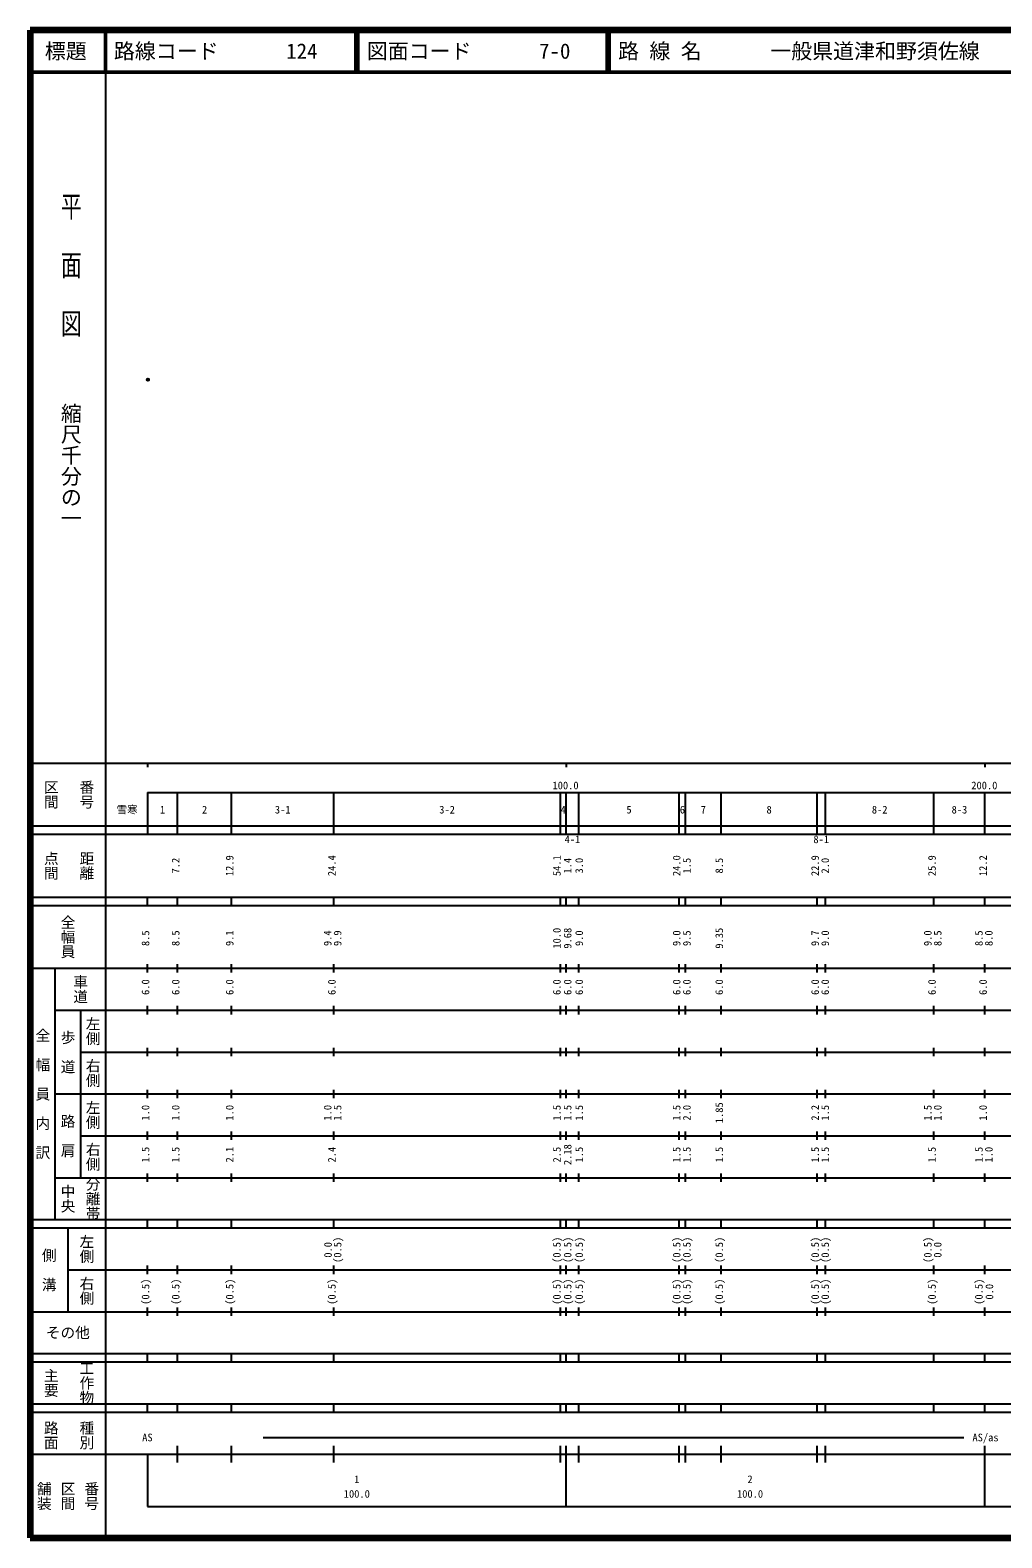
# Model space of a CAD drawing. Units: millimetres on the paper. Extents: x 40 to 680, y 20 to 380.
# Drawn here: x 40 to 272, y 20 to 380 of the extents above; entities that cross this region are included whole.
import ezdxf
from ezdxf.enums import TextEntityAlignment as Align

# ---------------------------------------------------------------- set-up
doc = ezdxf.new("R2010")
doc.units = ezdxf.units.MM
doc.header["$PDMODE"] = 32
doc.header["$PDSIZE"] = 0.5
doc.layers.add('M-OTRS', color=6, linetype='Continuous')
doc.layers.add('M-TTL-TXT', color=7, linetype='Continuous')
for name, color, linetype, lineweight in [('M-TTL', 2, 'Continuous', 140), ('M-TTL-BAND', 7, 'Continuous', 25), ('M-TTL-LINE', 7, 'Continuous', 50)]:
    doc.layers.add(name, color=color, linetype=linetype, lineweight=lineweight)
doc.styles.add('@ＭＳ ゴシック', font='')
doc.styles.add('ＭＳ ゴシック', font='')
doc.styles.get('@ＭＳ ゴシック').set_extended_font_data('@MS Gothic')
doc.styles.get('ＭＳ ゴシック').set_extended_font_data('MS Gothic')

msp = doc.modelspace()

# ---------------------------------------------------------------- linework, layer by layer
at = {"layer": 'M-OTRS'}
msp.add_point((68.128, 296.547), dxfattribs=at)
at = {"layer": 'M-TTL'}
for p, q in [((40, 380), (40, 20)), ((680, 380), (40, 380)), ((40, 20), (680, 20))]:
    msp.add_line(p, q, dxfattribs=at)
at = {"layer": 'M-TTL-BAND'}
for p, q in [((58, 370), (58, 20)), ((40, 205), (579, 205)), ((68, 205), (68, 204)), ((168, 205), (168, 204)), ((268, 205), (268, 204)), ((68, 198), (579, 198)), ((68, 198), (68, 188)), ((75.2, 188), (75.2, 198)), ((88.1, 188), (88.1, 198)), ((112.5, 188), (112.5, 198)), ((166.6, 188), (166.6, 198)), ((168, 188), (168, 198)), ((171, 188), (171, 198)), ((195, 188), (195, 198)), ((196.5, 188), (196.5, 198)), ((205, 188), (205, 198)), ((227.9, 188), (227.9, 198)), ((229.9, 188), (229.9, 198)), ((255.8, 188), (255.8, 198)), ((268, 188), (268, 198)), ((40, 190), (579, 190)), ((40, 188), (579, 188)), ((40, 173), (579, 173)), ((68, 171), (68, 173)), ((75.2, 171), (75.2, 173)), ((88.1, 171), (88.1, 173)), ((112.5, 171), (112.5, 173)), ((166.6, 171), (166.6, 173)), ((168, 171), (168, 173)), ((171, 171), (171, 173)), ((195, 171), (195, 173)), ((196.5, 171), (196.5, 173)), ((205, 171), (205, 173)), ((227.9, 171), (227.9, 173)), ((229.9, 171), (229.9, 173)), ((255.8, 171), (255.8, 173)), ((268, 171), (268, 173)), ((40, 171), (579, 171)), ((40, 156), (579, 156)), ((46, 96), (46, 156)), ((68, 155), (68, 157)), ((75.2, 155), (75.2, 157)), ((88.1, 155), (88.1, 157)), ((112.5, 155), (112.5, 157)), ((166.6, 155), (166.6, 157)), ((168, 155), (168, 157)), ((171, 155), (171, 157)), ((195, 155), (195, 157)), ((196.5, 155), (196.5, 157)), ((205, 155), (205, 157)), ((227.9, 155), (227.9, 157)), ((229.9, 155), (229.9, 157)), ((255.8, 155), (255.8, 157)), ((268, 155), (268, 157)), ((46, 146), (579, 146)), ((52, 146), (52, 106)), ((68, 145), (68, 147)), ((75.2, 145), (75.2, 147)), ((88.1, 145), (88.1, 147)), ((112.5, 145), (112.5, 147)), ((166.6, 145), (166.6, 147)), ((168, 145), (168, 147)), ((171, 145), (171, 147)), ((195, 145), (195, 147)), ((196.5, 145), (196.5, 147)), ((205, 145), (205, 147)), ((227.9, 145), (227.9, 147)), ((229.9, 145), (229.9, 147)), ((255.8, 145), (255.8, 147)), ((268, 145), (268, 147)), ((68, 135), (68, 137)), ((75.2, 135), (75.2, 137)), ((88.1, 135), (88.1, 137)), ((112.5, 135), (112.5, 137)), ((166.6, 135), (166.6, 137)), ((168, 135), (168, 137)), ((171, 135), (171, 137)), ((195, 135), (195, 137)), ((196.5, 135), (196.5, 137)), ((205, 135), (205, 137)), ((227.9, 135), (227.9, 137)), ((229.9, 135), (229.9, 137)), ((255.8, 135), (255.8, 137)), ((268, 135), (268, 137)), ((52, 136), (579, 136)), ((46, 126), (579, 126)), ((68, 125), (68, 127)), ((75.2, 125), (75.2, 127)), ((88.1, 125), (88.1, 127)), ((112.5, 125), (112.5, 127)), ((166.6, 125), (166.6, 127)), ((168, 125), (168, 127)), ((171, 125), (171, 127)), ((195, 125), (195, 127)), ((196.5, 125), (196.5, 127)), ((205, 125), (205, 127)), ((227.9, 125), (227.9, 127)), ((229.9, 125), (229.9, 127)), ((255.8, 125), (255.8, 127)), ((268, 125), (268, 127)), ((52, 116), (579, 116)), ((68, 115), (68, 117)), ((75.2, 115), (75.2, 117)), ((88.1, 115), (88.1, 117)), ((112.5, 115), (112.5, 117)), ((166.6, 115), (166.6, 117)), ((168, 115), (168, 117)), ((171, 115), (171, 117)), ((195, 115), (195, 117)), ((196.5, 115), (196.5, 117)), ((205, 115), (205, 117)), ((227.9, 115), (227.9, 117)), ((229.9, 115), (229.9, 117)), ((255.8, 115), (255.8, 117)), ((268, 115), (268, 117)), ((46, 106), (579, 106)), ((68, 105), (68, 107)), ((75.2, 105), (75.2, 107)), ((88.1, 105), (88.1, 107)), ((112.5, 105), (112.5, 107)), ((166.6, 105), (166.6, 107)), ((168, 105), (168, 107)), ((171, 105), (171, 107)), ((195, 105), (195, 107)), ((196.5, 105), (196.5, 107)), ((205, 105), (205, 107)), ((227.9, 105), (227.9, 107)), ((229.9, 105), (229.9, 107)), ((255.8, 105), (255.8, 107)), ((268, 105), (268, 107)), ((40, 96), (579, 96)), ((40, 94), (579, 94)), ((49, 94), (49, 74)), ((68, 94), (68, 96)), ((75.2, 94), (75.2, 96)), ((88.1, 94), (88.1, 96)), ((112.5, 94), (112.5, 96)), ((166.6, 94), (166.6, 96)), ((168, 94), (168, 96)), ((171, 94), (171, 96)), ((195, 94), (195, 96)), ((196.5, 94), (196.5, 96)), ((205, 94), (205, 96)), ((227.9, 94), (227.9, 96)), ((229.9, 94), (229.9, 96)), ((255.8, 94), (255.8, 96)), ((268, 94), (268, 96)), ((49, 84), (579, 84)), ((68, 83), (68, 85)), ((75.2, 83), (75.2, 85)), ((88.1, 83), (88.1, 85)), ((112.5, 83), (112.5, 85)), ((166.6, 83), (166.6, 85)), ((168, 83), (168, 85)), ((171, 83), (171, 85)), ((195, 83), (195, 85)), ((196.5, 83), (196.5, 85)), ((205, 83), (205, 85)), ((227.9, 83), (227.9, 85)), ((229.9, 83), (229.9, 85)), ((255.8, 83), (255.8, 85)), ((268, 83), (268, 85)), ((40, 74), (579, 74)), ((68, 73), (68, 75)), ((75.2, 73), (75.2, 75)), ((88.1, 73), (88.1, 75)), ((112.5, 73), (112.5, 75)), ((166.6, 73), (166.6, 75)), ((168, 73), (168, 75)), ((171, 73), (171, 75)), ((195, 73), (195, 75)), ((196.5, 73), (196.5, 75)), ((205, 73), (205, 75)), ((227.9, 73), (227.9, 75)), ((229.9, 73), (229.9, 75)), ((255.8, 73), (255.8, 75)), ((268, 73), (268, 75)), ((40, 64), (579, 64)), ((40, 62), (579, 62)), ((68, 62), (68, 64)), ((75.2, 62), (75.2, 64)), ((88.1, 62), (88.1, 64)), ((112.5, 62), (112.5, 64)), ((166.6, 62), (166.6, 64)), ((168, 62), (168, 64)), ((171, 62), (171, 64)), ((195, 62), (195, 64)), ((196.5, 62), (196.5, 64)), ((205, 62), (205, 64)), ((227.9, 62), (227.9, 64)), ((229.9, 62), (229.9, 64)), ((255.8, 62), (255.8, 64)), ((268, 62), (268, 64)), ((40, 52), (579, 52)), ((68, 50), (68, 52)), ((75.2, 50), (75.2, 52)), ((88.1, 50), (88.1, 52)), ((112.5, 50), (112.5, 52)), ((166.6, 50), (166.6, 52)), ((168, 50), (168, 52)), ((171, 50), (171, 52)), ((195, 50), (195, 52)), ((196.5, 50), (196.5, 52)), ((205, 50), (205, 52)), ((227.9, 50), (227.9, 52)), ((229.9, 50), (229.9, 52)), ((255.8, 50), (255.8, 52)), ((268, 50), (268, 52)), ((40, 50), (579, 50)), ((95.631, 44), (262.947, 44)), ((40, 40), (579, 40)), ((68, 40), (68, 27.5)), ((75.2, 38), (75.2, 42)), ((88.1, 38), (88.1, 42)), ((112.5, 38), (112.5, 42)), ((166.6, 38), (166.6, 42)), ((168, 27.5), (168, 42)), ((171, 38), (171, 42)), ((195, 38), (195, 42)), ((196.5, 38), (196.5, 42)), ((205, 38), (205, 42)), ((227.9, 38), (227.9, 42)), ((229.9, 38), (229.9, 42)), ((268, 27.5), (268, 42)), ((68, 27.5), (579, 27.5))]:
    msp.add_line(p, q, dxfattribs=at)
at = {"layer": 'M-TTL-LINE'}
for p, q in [((58, 380), (58, 370)), ((117.75, 380), (117.75, 370)), ((118.25, 380), (118.25, 370)), ((177.75, 380), (177.75, 370)), ((178.25, 380), (178.25, 370)), ((40, 370), (680, 370))]:
    msp.add_line(p, q, dxfattribs=at)

# ---------------------------------------------------------------- texts
at = {"layer": 'M-TTL-BAND', "style": '@ＭＳ ゴシック', "width": 1.4}
msp.add_text('平  面  図', height=3.666, rotation=270, dxfattribs=at).set_placement((49.777, 306.475), align=Align.MIDDLE_RIGHT)
at = {"layer": 'M-TTL-BAND', "style": '@ＭＳ ゴシック'}
msp.add_text('縮尺千分の一', height=3.666, rotation=270, dxfattribs=at).set_placement((49.777, 261.03), align=Align.MIDDLE_RIGHT)
for s, p in [('区間', (45, 197.5)), ('番号', (53.5, 197.5)), ('点間', (45, 180.5)), ('距離', (53.5, 180.5)), ('全幅員', (49, 163.5)), ('車道', (52, 151)), ('左側', (55, 141)), ('全\u3000幅\u3000員\u3000内\u3000訳', (43, 126)), ('歩\u3000道', (49, 136)), ('右側', (55, 131)), ('左側', (55, 121)), ('路\u3000肩', (49, 116)), ('右側', (55, 111)), ('分離帯', (55, 101)), ('中央', (49, 101)), ('左側', (53.5, 89)), ('側\u3000溝', (44.5, 84)), ('右側', (53.5, 79)), ('工作物', (53.5, 57)), ('主要', (45, 57)), ('路面', (45, 44.5)), ('種別', (53.5, 44.5)), ('舗装', (43.333, 30)), ('区間', (49, 30)), ('番号', (54.667, 30))]:
    msp.add_text(s, height=2.566, rotation=270, dxfattribs=at).set_placement(p, align=Align.MIDDLE_CENTER)
at = {"layer": 'M-TTL-BAND', "style": 'ＭＳ ゴシック'}
for s, p in [('100.0', (167.844, 198.195)), ('200.0', (267.844, 198.195)), ('雪寒', (63.156, 192.405)), ('1', (71.6, 192.405)), ('2', (81.65, 192.405)), ('3-1', (100.3, 192.405)), ('3-2', (139.55, 192.405)), ('4', (167.3, 192.405)), ('5', (183, 192.405)), ('6', (195.75, 192.405)), ('7', (200.75, 192.405)), ('8', (216.45, 192.405)), ('8-2', (242.85, 192.405)), ('8-3', (261.9, 192.405)), ('4-1', (169.5, 185.331)), ('8-1', (228.9, 185.331)), ('AS', (68, 42.5)), ('AS/as', (268.12, 42.5)), ('1', (118, 32.523)), ('2', (211.9, 32.523)), ('100.0', (118, 29.033)), ('100.0', (211.9, 29.033))]:
    msp.add_text(s, height=1.833, dxfattribs=at).set_placement(p, align=Align.BOTTOM_CENTER)
for s, p in [('7.2', (76.2, 180.5)), ('12.9', (89.1, 180.5)), ('24.4', (113.5, 180.5)), ('54.1', (167.229, 180.5)), ('1.4', (169.8, 180.5)), ('3.0', (172.558, 180.5)), ('24.0', (195.829, 180.5)), ('1.5', (198.271, 180.5)), ('8.5', (206, 180.5)), ('22.9', (228.9, 180.5)), ('2.0', (231.3, 180.5)), ('25.9', (256.8, 180.5)), ('12.2', (269, 180.5)), ('8.5', (69, 163.174)), ('8.5', (76.2, 163.174)), ('9.1', (89.1, 163.174)), ('9.4', (112.5, 163.174)), ('9.9', (114.87, 163.174)), ('10.0', (167.229, 163.174)), ('9.68', (169.8, 163.174)), ('9.0', (172.558, 163.174)), ('9.0', (195.829, 163.174)), ('9.5', (198.271, 163.174)), ('9.35', (206, 163.174)), ('9.7', (228.9, 163.174)), ('9.0', (231.3, 163.174)), ('9.0', (255.8, 163.174)), ('8.5', (258.17, 163.174)), ('8.5', (268, 163.174)), ('8.0', (270.37, 163.174)), ('6.0', (69, 151.5)), ('6.0', (76.2, 151.5)), ('6.0', (89.1, 151.5)), ('6.0', (113.5, 151.5)), ('6.0', (167.229, 151.5)), ('6.0', (169.8, 151.5)), ('6.0', (172.558, 151.5)), ('6.0', (195.829, 151.5)), ('6.0', (198.271, 151.5)), ('6.0', (206, 151.5)), ('6.0', (228.9, 151.5)), ('6.0', (231.3, 151.5)), ('6.0', (256.8, 151.5)), ('6.0', (269, 151.5)), ('1.0', (69, 121.5)), ('1.0', (76.2, 121.5)), ('1.0', (89.1, 121.5)), ('1.0', (112.5, 121.5)), ('1.5', (114.87, 121.5)), ('1.5', (167.229, 121.5)), ('1.5', (169.8, 121.5)), ('1.5', (172.558, 121.5)), ('1.5', (195.829, 121.5)), ('2.0', (198.271, 121.5)), ('1.85', (206, 121.5)), ('2.2', (228.9, 121.5)), ('1.5', (231.3, 121.5)), ('1.5', (255.8, 121.5)), ('1.0', (258.17, 121.5)), ('1.0', (269, 121.5)), ('1.5', (69, 111.5)), ('1.5', (76.2, 111.5)), ('2.1', (89.1, 111.5)), ('2.4', (113.5, 111.5)), ('2.5', (167.229, 111.5)), ('2.18', (169.8, 111.5)), ('1.5', (172.558, 111.5)), ('1.5', (195.829, 111.5)), ('1.5', (198.271, 111.5)), ('1.5', (206, 111.5)), ('1.5', (228.9, 111.5)), ('1.5', (231.3, 111.5)), ('1.5', (256.8, 111.5)), ('1.5', (268, 111.5)), ('1.0', (270.37, 111.5)), ('0.0', (112.582, 88.764)), ('(0.5)', (114.87, 88.764)), ('(0.5)', (167.229, 88.764)), ('(0.5)', (169.8, 88.764)), ('(0.5)', (172.558, 88.764)), ('(0.5)', (195.829, 88.764)), ('(0.5)', (198.271, 88.764)), ('(0.5)', (206, 88.764)), ('(0.5)', (228.9, 88.764)), ('(0.5)', (231.3, 88.764)), ('(0.5)', (255.8, 88.764)), ('0.0', (258.167, 88.764)), ('(0.5)', (69, 78.764)), ('(0.5)', (76.2, 78.764)), ('(0.5)', (89.1, 78.764)), ('(0.5)', (113.5, 78.764)), ('(0.5)', (167.229, 78.764)), ('(0.5)', (169.8, 78.764)), ('(0.5)', (172.558, 78.764)), ('(0.5)', (195.829, 78.764)), ('(0.5)', (198.271, 78.764)), ('(0.5)', (206, 78.764)), ('(0.5)', (228.9, 78.764)), ('(0.5)', (231.3, 78.764)), ('(0.5)', (256.8, 78.764)), ('(0.5)', (268, 78.764)), ('0.0', (270.514, 78.764))]:
    msp.add_text(s, height=1.833, rotation=90, dxfattribs=at).set_placement(p, align=Align.BOTTOM_CENTER)
msp.add_text('その他', height=2.566, dxfattribs=at).set_placement((49, 69), align=Align.MIDDLE_CENTER)
at = {"layer": 'M-TTL-TXT', "style": 'ＭＳ ゴシック'}
msp.add_text('標題', height=3.666, dxfattribs=at).set_placement((48.5, 375), align=Align.MIDDLE_CENTER)
for s, p in [('路線コード', (60, 375)), ('124', (101.142, 375)), ('図面コード', (120.38, 375)), ('7-0', (161.521, 375)), ('路 線 名', (180.38, 375)), ('一般県道津和野須佐線', (216.734, 375))]:
    msp.add_text(s, height=3.666, dxfattribs=at).set_placement(p, align=Align.MIDDLE_LEFT)

doc.saveas('drawing.dxf')
